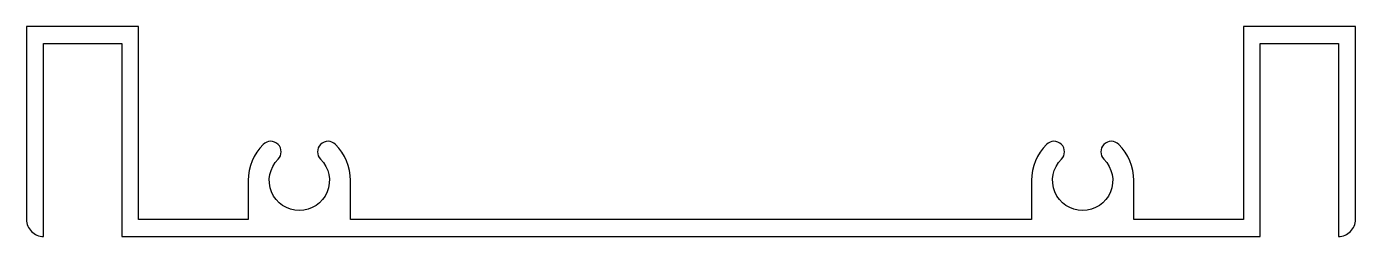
# Model space of a CAD drawing. Extents: x 343.9 to 438.9, y -77.7 to -62.7.
import ezdxf

# ---------------------------------------------------------------- set-up
doc = ezdxf.new("R2010")
doc.units = 0
doc.layers.add('ANA', color=220, linetype='CONTINUOUS')

msp = doc.modelspace()

# ---------------------------------------------------------------- linework, layer by layer
at = {"layer": 'ANA', "color": 0}
msp.add_lwpolyline([(432.058, -63.858), (437.658, -63.858), (437.658, -77.658, 0.414214), (438.858, -76.458), (438.858, -62.658), (430.858, -62.658), (430.858, -76.458), (423.008, -76.458), (423.008, -73.658, 0.198966), (421.938, -71.077, 1), (420.878, -72.138, -2.414915), (417.838, -72.138, 1), (416.777, -71.077, 0.198966), (415.708, -73.658), (415.708, -76.458), (367.008, -76.458), (367.008, -73.658, 0.198966), (365.938, -71.077, 1), (364.878, -72.138, -2.414915), (361.838, -72.138, 1), (360.777, -71.077, 0.198966), (359.708, -73.658), (359.708, -76.458), (351.858, -76.458), (351.858, -62.658), (343.858, -62.658), (343.858, -76.458, 0.414214), (345.058, -77.658), (345.058, -63.858), (350.658, -63.858), (350.658, -77.658), (432.058, -77.658)], format="xyb", close=True, dxfattribs=at)

doc.saveas('drawing.dxf')
